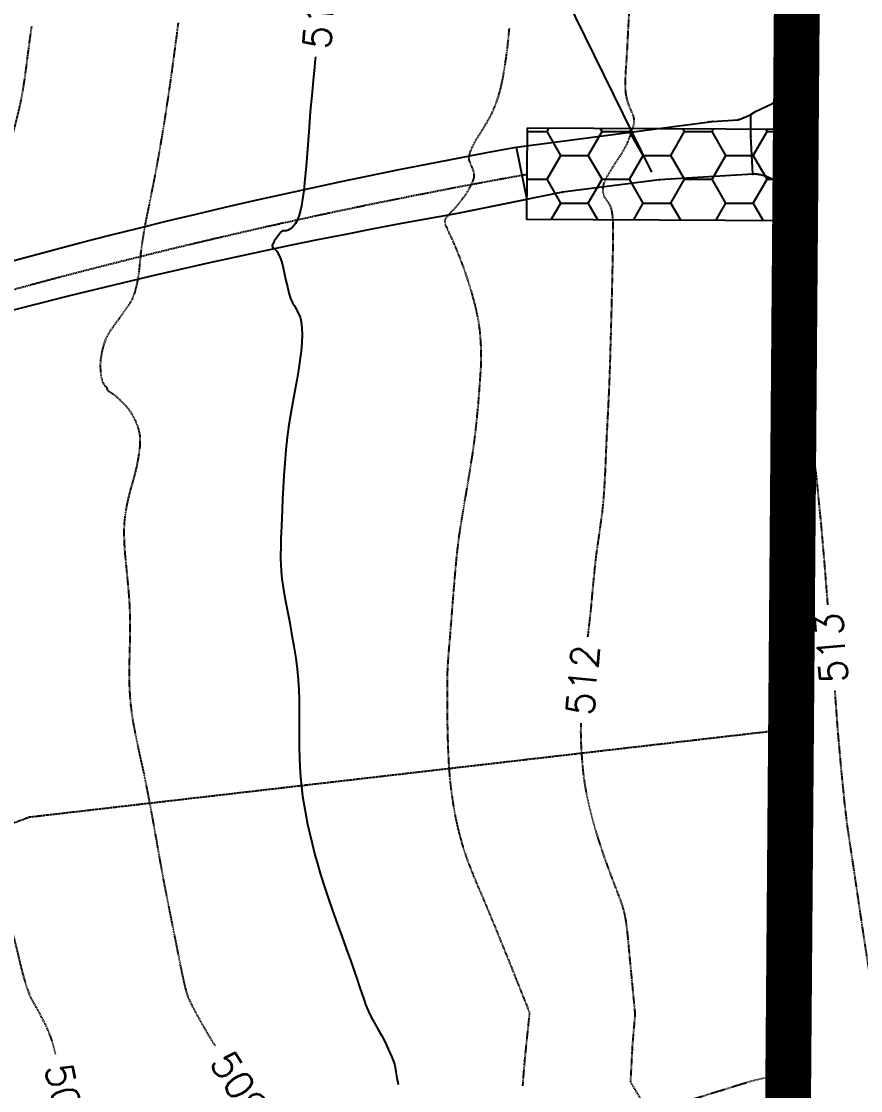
# Model space of a CAD drawing. Header units: inches. Extents: x 0 to 5400, y 0 to 3454.
# Drawn here: x 2309.2 to 2492.4, y 2081 to 2314.3 of the extents above; entities that cross this region are included whole.
import ezdxf
from ezdxf.enums import TextEntityAlignment as Align

# ---------------------------------------------------------------- set-up
doc = ezdxf.new("R2010")
doc.units = ezdxf.units.IN
doc.header["$MEASUREMENT"] = 0
for name, pattern in [('CANOPYL', [0.377953, -0.070866, 0.23622, -0.070866]), ('DASHED2', [0.375, 0.25, -0.125]), ('HIDDEN2', [0.1875, 0.125, -0.0625]), ('LEADER_LINE', [2, 1, 1])]:
    doc.linetypes.add(name, pattern=pattern)
for name, color, linetype in [('BOUNDARY_SP', 10, 'Continuous'), ('CX_CONC', 8, 'Continuous'), ('FINAL_DTM', 15, 'Continuous'), ('ISOPACH', 6, 'Continuous'), ('TOPO_CON', 9, 'HIDDEN2'), ('TOPO_ICON', 10, 'Continuous'), ('TREES', 3, 'Continuous')]:
    doc.layers.add(name, color=color, linetype=linetype)
doc.styles.add('SIMPLEX', font='simplex')

msp = doc.modelspace()

# ---------------------------------------------------------------- linework, layer by layer
at = {"layer": 'BOUNDARY_SP', "color": 6, "linetype": 'Continuous', "flags": 128}
msp.add_lwpolyline([(372.3, 3094.53), (2478.97, 3076.47), (2473.91, 1973.58), (1811.7, 1970.74), (1795.04, 1109.13), (1256.59, 1118.91), (1241.22, 1151.57), (1203.68, 1211.36), (966.23, 1655.61), (910.68, 1716.78), (776.19, 1854.87), (722.38, 2030), (656.7, 2225.36), (629.13, 2304.87), (564.9, 2320.64), (479.92, 2342.6), (415.59, 2354.38), (343.83, 2373.18), (372.3, 3094.53)], close=True, dxfattribs=at)
at = {"layer": 'CX_CONC', "color": 8, "linetype": 'Continuous'}
for p, q in [((2478.15, 2306.74), (2478.11, 2366.45)), ((2477.64, 2301.47), (2478.15, 2306.74)), ((2476.93, 2299.31), (2477.33, 2300.34)), ((2477.33, 2300.34), (2477.64, 2301.47)), ((2474.66, 2297.14), (2476.12, 2298.24)), ((2476.12, 2298.24), (2476.93, 2299.31)), ((2469.42, 2294.68), (2473.12, 2296.38)), ((2473.12, 2296.38), (2474.66, 2297.14)), ((2465.67, 2292.85), (2466.82, 2293.3)), ((2466.82, 2293.3), (2468.4, 2293.99)), ((2468.4, 2294), (2469.42, 2294.68)), ((2468.4, 2289.23), (2468.4, 2294)), ((2417.23, 2286.84), (2460, 2292.47)), ((2459.32, 2292.42), (2460, 2292.47)), ((2460, 2292.47), (2465.67, 2292.85)), ((2468.82, 2281.01), (2468.4, 2289.23)), ((2448.48, 2279.76), (2427.35, 2277.05)), ((2468.82, 2281.01), (2448.48, 2279.76)), ((2469.82, 2281), (2468.82, 2281.01)), ((2470.19, 2280.91), (2469.82, 2281)), ((2471.82, 2280.44), (2470.19, 2280.91)), ((2473.25, 2279.84), (2471.82, 2280.44)), ((2474.08, 2279.35), (2473.25, 2279.84)), ((2474.96, 2278.43), (2474.08, 2279.35)), ((2427.35, 2277.05), (2404.43, 2272.39)), ((2476.14, 2276.92), (2474.96, 2278.43)), ((2476.36, 2276.55), (2476.14, 2276.92)), ((2477.04, 2275.1), (2476.36, 2276.55)), ((2477.49, 2273.78), (2477.04, 2275.1)), ((2477.52, 2273.62), (2477.49, 2273.78)), ((2477.68, 2271.98), (2477.52, 2273.62)), ((2477.38, 2209.68), (2477.68, 2271.98)), ((2476.84, 2133.44), (2477.38, 2209.68)), ((2476.85, 2056.42), (2476.84, 2133.44))]:
    msp.add_line(p, q, dxfattribs=at)
at = {"layer": 'CX_CONC', "linetype": 'Continuous'}
for p in [(2478.15, 2306.74), (2477.33, 2300.34), (2477.64, 2301.47), (2476.12, 2298.24), (2476.93, 2299.31), (2473.12, 2296.38), (2474.66, 2297.14), (2466.82, 2293.3), (2468.4, 2294), (2468.4, 2293.99), (2469.42, 2294.68), (2459.32, 2292.42), (2460, 2292.47), (2465.67, 2292.85), (2468.4, 2289.23), (2448.48, 2279.76), (2468.82, 2281.01), (2468.82, 2281.01), (2468.82, 2281.01), (2469.82, 2281), (2470.19, 2280.91), (2471.82, 2280.44), (2473.25, 2279.84), (2474.08, 2279.35), (2427.35, 2277.05), (2474.96, 2278.43), (2476.14, 2276.92), (2476.36, 2276.55), (2477.04, 2275.1), (2477.49, 2273.78), (2477.52, 2273.62), (2477.68, 2271.98), (2477.38, 2209.68), (2476.84, 2133.44)]:
    msp.add_point(p, dxfattribs=at)
at = {"layer": 'FINAL_DTM', "color": 3, "linetype": 'LEADER_LINE', "flags": 128}
msp.add_lwpolyline([(2446.79, 2281.39), (2394.81, 2387.33), (2367.81, 2387.33)], dxfattribs=at)
at = {"layer": 'FINAL_DTM', "color": 4, "linetype": 'Continuous', "flags": 128}
msp.add_lwpolyline([(2419.65, 2291.11), (2477.49, 2290.76), (2477.37, 2270.76), (2419.53, 2271.11), (2419.65, 2291.11)], close=True, dxfattribs=at)
for points in [[(2423.95, 2290.25), (2424.42, 2291.08)], [(2441.95, 2290.25), (2442.36, 2290.97)], [(2419.65, 2290.25), (2423.95, 2290.25)], [(2426.95, 2285.06), (2423.95, 2290.25)], [(2432.95, 2285.06), (2435.95, 2290.25)], [(2435.95, 2290.25), (2441.95, 2290.25)], [(2444.95, 2285.06), (2441.95, 2290.25)], [(2450.95, 2285.06), (2453.95, 2290.25)], [(2453.95, 2290.25), (2459.95, 2290.25)], [(2459.95, 2290.25), (2460.3, 2290.87)], [(2462.95, 2285.06), (2459.95, 2290.25)], [(2468.95, 2285.06), (2471.95, 2290.25)], [(2471.95, 2290.25), (2471.63, 2290.8)], [(2471.95, 2290.25), (2477.48, 2290.25)], [(2423.95, 2279.86), (2426.95, 2285.06)], [(2426.95, 2285.06), (2432.95, 2285.06)], [(2435.95, 2279.86), (2432.95, 2285.06)], [(2441.95, 2279.86), (2444.95, 2285.06)], [(2444.95, 2285.06), (2450.95, 2285.06)], [(2453.95, 2279.86), (2450.95, 2285.06)], [(2459.95, 2279.86), (2462.95, 2285.06)], [(2462.95, 2285.06), (2468.95, 2285.06)], [(2471.95, 2279.86), (2468.95, 2285.06)], [(2419.58, 2279.86), (2423.95, 2279.86)], [(2426.95, 2274.66), (2423.95, 2279.86)], [(2432.95, 2274.66), (2435.95, 2279.86)], [(2435.95, 2279.86), (2441.95, 2279.86)], [(2444.95, 2274.66), (2441.95, 2279.86)], [(2450.95, 2274.66), (2453.95, 2279.86)], [(2453.95, 2279.86), (2459.95, 2279.86)], [(2462.95, 2274.66), (2459.95, 2279.86)], [(2468.95, 2274.66), (2471.95, 2279.86)], [(2471.95, 2279.86), (2477.42, 2279.86)], [(2424.87, 2271.08), (2426.95, 2274.66)], [(2426.95, 2274.66), (2432.95, 2274.66)], [(2435.05, 2271.02), (2432.95, 2274.66)], [(2442.81, 2270.97), (2444.95, 2274.66)], [(2444.95, 2274.66), (2450.95, 2274.66)], [(2453.11, 2270.91), (2450.95, 2274.66)], [(2460.75, 2270.86), (2462.95, 2274.66)], [(2462.95, 2274.66), (2468.95, 2274.66)], [(2471.18, 2270.8), (2468.95, 2274.66)]]:
    msp.add_lwpolyline(points, dxfattribs=at)
at = {"layer": 'FINAL_DTM', "color": 2, "linetype": 'Continuous', "flags": 128}
for points in [[(2435.95, 2290.25), (2435.51, 2291.01)], [(2453.95, 2290.25), (2453.57, 2290.91)]]:
    msp.add_lwpolyline(points, dxfattribs=at)
at = {"layer": 'FINAL_DTM', "color": 1, "linetype": 'Continuous', "flags": 128}
msp.add_lwpolyline([(1694.35, 1886.79), (1705.4, 1898.66, -0.162161), (2417.23, 2286.84), (2417.23, 2286.84), (2419.54, 2275.46), (2404.43, 2272.39), (2404.43, 2272.39, 0.163208), (1722.44, 1902.28), (1722.44, 1902.28), (1708.86, 1887.7), (1694.35, 1886.79)], format="xyb", close=True, dxfattribs=at)
at = {"layer": 'FINAL_DTM', "color": 6, "linetype": 'DASHED2', "flags": 128}
msp.add_lwpolyline([(1701.64, 1887.25), (1701.64, 1887.25, -0.164455), (2419.65, 2280.98), (2419.65, 2280.98)], format="xyb", dxfattribs=at)
at = {"layer": 'ISOPACH', "color": 1, "const_width": 10, "flags": 128}
msp.add_lwpolyline([(610.19, 3090.66), (473.56, 3092.98), (474, 2965.15), (522.75, 2685.12), (706.26, 2467.92), (880.62, 2042.87), (1177.18, 1595.55), (1307.62, 1358.44), (1473.39, 1200.33), (1510.29, 1116.87), (1795.04, 1109.13), (1811.7, 1970.74), (2475.69, 1971.46), (2484.55, 3080.63), (1976.43, 3081.42), (1481.07, 3086.01), (1381.17, 3085.88)], close=True, dxfattribs=at)
at = {"layer": 'TOPO_CON', "color": 11, "linetype": 'HIDDEN2', "flags": 128}
for points in [[(2489.47, 2442.34), (2489.41, 2441.83), (2489.35, 2441.32), (2489.23, 2440.03), (2489.23, 2440.03), (2488.62, 2433.37), (2487.79, 2424.2), (2487.02, 2415.16), (2487.02, 2415.16), (2486.41, 2407.04), (2485.85, 2399.06), (2485.34, 2391.5), (2485.34, 2391.5), (2484.89, 2384.56), (2484.5, 2378.04), (2484.15, 2371.67), (2484.15, 2371.67), (2483.84, 2365.43), (2483.59, 2359.33), (2483.37, 2353.12), (2483.37, 2353.12), (2483.18, 2346.57), (2483.03, 2339.91), (2482.9, 2333.54), (2482.9, 2333.54), (2482.81, 2327.45), (2482.73, 2321.64), (2482.68, 2316.56), (2482.68, 2316.56), (2482.64, 2312.38), (2482.62, 2308.92), (2482.58, 2306.02), (2482.58, 2306.02), (2482.54, 2303.74), (2482.48, 2302.02), (2482.39, 2300.62), (2482.39, 2300.62), (2482.26, 2299.48), (2482.09, 2298.66), (2481.88, 2298.04), (2481.88, 2298.04), (2481.6, 2297.78), (2481.27, 2297.71), (2480.99, 2297.2), (2480.99, 2297.2), (2479.61, 2288.92), (2477.92, 2276.98), (2477.25, 2263.46), (2477.25, 2263.46), (2478.47, 2247.81), (2480.71, 2230.59), (2482.64, 2215.52), (2482.64, 2215.52), (2483.72, 2204.58), (2484.48, 2195.79), (2485.16, 2187), (2485.16, 2187)], [(2448.95, 2412.6), (2448.95, 2412.43), (2448.94, 2412.26), (2448.92, 2411.84), (2448.92, 2411.84), (2448.8, 2409.67), (2448.66, 2406.73), (2448.54, 2404.16), (2448.54, 2404.16), (2448.5, 2402.36), (2448.49, 2400.92), (2448.51, 2399.74), (2448.51, 2399.74), (2448.56, 2398.85), (2448.64, 2398.22), (2448.73, 2397.63), (2448.73, 2397.63), (2448.81, 2397.08), (2448.92, 2396.56), (2449.04, 2395.93), (2449.04, 2395.93), (2449.19, 2395.16), (2449.37, 2394.27), (2449.59, 2393.17), (2449.59, 2393.17), (2449.86, 2391.77), (2450.16, 2390.16), (2450.48, 2388.47), (2450.48, 2388.47), (2450.81, 2386.69), (2451.14, 2384.82), (2451.45, 2383), (2451.45, 2383), (2451.73, 2381.3), (2451.97, 2379.64), (2452.17, 2377.95), (2452.17, 2377.95), (2452.3, 2376.24), (2452.37, 2374.49), (2452.37, 2372.63), (2452.37, 2372.63), (2452.28, 2370.6), (2452.12, 2368.44), (2451.91, 2366.28), (2451.91, 2366.28), (2451.66, 2364.08), (2451.37, 2361.87), (2451.07, 2359.77), (2451.07, 2359.77), (2450.77, 2357.81), (2450.47, 2355.95), (2450.18, 2354.28), (2450.18, 2354.28), (2449.93, 2352.81), (2449.69, 2351.53), (2449.48, 2350.41), (2449.48, 2350.41), (2449.31, 2349.55), (2449.16, 2348.85), (2448.97, 2348.05), (2448.97, 2348.05), (2448.72, 2347.11), (2448.42, 2346.07), (2448.01, 2344.69), (2448.01, 2344.69), (2447.46, 2342.82), (2446.79, 2340.62), (2446.12, 2338.34), (2446.12, 2338.34), (2445.42, 2335.98), (2444.71, 2333.55), (2444.09, 2331.32), (2444.09, 2331.32), (2443.58, 2329.43), (2443.16, 2327.73), (2442.8, 2326.05), (2442.8, 2326.05), (2442.52, 2324.4), (2442.3, 2322.77), (2442.12, 2320.95), (2442.12, 2320.95), (2441.96, 2318.84), (2441.83, 2316.55), (2441.7, 2314.24), (2441.7, 2314.24), (2441.58, 2311.9), (2441.46, 2309.54), (2441.35, 2307.35), (2441.35, 2307.35), (2441.22, 2305.41), (2441.09, 2303.64), (2441.02, 2302.04), (2441.02, 2302.04), (2440.99, 2300.62), (2441.02, 2299.37), (2441.13, 2298.24), (2441.13, 2298.24), (2441.37, 2297.21), (2441.68, 2296.29), (2441.99, 2295.45), (2441.99, 2295.45), (2442.3, 2294.7), (2442.6, 2294.04), (2442.82, 2293.43), (2442.82, 2293.43), (2442.91, 2292.88), (2442.91, 2292.38), (2442.86, 2291.89), (2442.86, 2291.89), (2442.74, 2291.41), (2442.57, 2290.93), (2442.39, 2290.41), (2442.39, 2290.41), (2442.21, 2289.84), (2442.02, 2289.23), (2441.75, 2288.53), (2441.75, 2288.53), (2441.4, 2287.73), (2440.97, 2286.84), (2440.43, 2285.86), (2440.43, 2285.86), (2439.72, 2284.74), (2438.9, 2283.52), (2438.13, 2282.32), (2438.13, 2282.32), (2437.41, 2281.14), (2436.74, 2279.97), (2436.28, 2278.91), (2436.28, 2278.91), (2436.09, 2278.03), (2436.09, 2277.26), (2436.21, 2276.58), (2436.21, 2276.58), (2436.44, 2276), (2436.79, 2275.51), (2437.11, 2275.03), (2437.11, 2275.03), (2437.39, 2274.58), (2437.65, 2274.15), (2437.86, 2273.61), (2437.86, 2273.61), (2438.03, 2272.97), (2438.16, 2272.23), (2438.26, 2271.25), (2438.26, 2271.25), (2438.31, 2270.05), (2438.33, 2268.61), (2438.32, 2266.81), (2438.32, 2266.81), (2438.29, 2264.59), (2438.23, 2262.01), (2438.16, 2259.03), (2438.16, 2259.03), (2438.08, 2255.5), (2437.99, 2251.57), (2437.88, 2247.64), (2437.88, 2247.64), (2437.77, 2243.72), (2437.66, 2239.8), (2437.54, 2236.25), (2437.54, 2236.25), (2437.41, 2233.26), (2437.29, 2230.64), (2437.17, 2228.24), (2437.17, 2228.24), (2437.06, 2226.06), (2436.95, 2224.09), (2436.85, 2222.09), (2436.85, 2222.09), (2436.77, 2219.98), (2436.69, 2217.84), (2436.59, 2215.69), (2436.59, 2215.69), (2436.47, 2213.52), (2436.34, 2211.34), (2436.16, 2209.22), (2436.16, 2209.22), (2435.94, 2207.19), (2435.68, 2205.21), (2435.42, 2203.27), (2435.42, 2203.27), (2435.14, 2201.37), (2434.86, 2199.49), (2434.61, 2197.61), (2434.61, 2197.61), (2434.39, 2195.71), (2434.2, 2193.8), (2434.01, 2191.85), (2434.01, 2191.85), (2433.82, 2189.85), (2433.64, 2187.82), (2433.45, 2185.81), (2433.45, 2185.81), (2433.24, 2183.84), (2433.02, 2181.9), (2432.78, 2179.96), (2432.78, 2179.96)], [(2311.42, 2313.16), (2311.38, 2312.96), (2311.35, 2312.76), (2311.28, 2312.25), (2311.28, 2312.25), (2311.06, 2310.63), (2310.77, 2308.45), (2310.49, 2306.35), (2310.49, 2306.35), (2310.26, 2304.53), (2310.04, 2302.79), (2309.79, 2301.1), (2309.79, 2301.1), (2309.53, 2299.48), (2309.26, 2297.9), (2308.93, 2296.26), (2308.93, 2296.26), (2308.53, 2294.53), (2308.09, 2292.73), (2307.58, 2290.79), (2307.58, 2290.79), (2306.96, 2288.61), (2306.29, 2286.29), (2305.63, 2284.04), (2305.63, 2284.04), (2305.01, 2281.86), (2304.41, 2279.75), (2303.91, 2277.86), (2303.91, 2277.86), (2303.57, 2276.35), (2303.33, 2275.06), (2303.15, 2273.7), (2303.15, 2273.7), (2303.04, 2272.27), (2302.98, 2270.77), (2302.91, 2268.95), (2302.91, 2268.95), (2302.82, 2266.62), (2302.71, 2263.97), (2302.57, 2261.35), (2302.57, 2261.35), (2302.4, 2258.77), (2302.19, 2256.23), (2301.94, 2254.05), (2301.94, 2254.05), (2301.65, 2252.46), (2301.32, 2251.23), (2300.92, 2250.07), (2300.92, 2250.07), (2300.45, 2248.97), (2299.9, 2247.92), (2299.27, 2246.59), (2299.27, 2246.59), (2298.54, 2244.8), (2297.72, 2242.71), (2296.86, 2240.52), (2296.86, 2240.52), (2295.95, 2238.27), (2294.99, 2235.92), (2294.04, 2233.44), (2294.04, 2233.44), (2292.92, 2230.61), (2291.82, 2227.66), (2291.25, 2225.2), (2291.25, 2225.2), (2291.64, 2223.63), (2292.58, 2222.54), (2293.37, 2221.36), (2293.37, 2221.36), (2293.75, 2219.71), (2293.99, 2217.96), (2294.21, 2216.6), (2294.21, 2216.6), (2294.35, 2216.01), (2294.46, 2215.81), (2294.81, 2215.32), (2294.81, 2215.32), (2295.62, 2214.21), (2296.67, 2212.82), (2297.47, 2211.51), (2297.47, 2211.51), (2297.79, 2210.49), (2297.86, 2209.56), (2297.92, 2208.47), (2297.92, 2208.47), (2298.03, 2206.99), (2298.11, 2205.36), (2298.17, 2203.96), (2298.17, 2203.96), (2298.19, 2202.98), (2298.18, 2202.24), (2298.15, 2201.59), (2298.15, 2201.59), (2298.1, 2201.06), (2298.02, 2200.62), (2297.93, 2200.06), (2297.93, 2200.06), (2297.82, 2199.35), (2297.69, 2198.51), (2297.53, 2197.42), (2297.53, 2197.42), (2297.33, 2196.07), (2297.1, 2194.48), (2296.84, 2192.59), (2296.84, 2192.59), (2296.52, 2190.34), (2296.16, 2187.8), (2295.85, 2185.11), (2295.85, 2185.11), (2295.57, 2182.27), (2295.34, 2179.28), (2295.2, 2176.33), (2295.2, 2176.33), (2295.2, 2173.44), (2295.3, 2170.58), (2295.46, 2167.87), (2295.46, 2167.87), (2295.67, 2165.32), (2295.95, 2162.92), (2296.23, 2160.69), (2296.23, 2160.69), (2296.49, 2158.71), (2296.75, 2156.91), (2297.06, 2155.08), (2297.06, 2155.08), (2297.4, 2153.21), (2297.79, 2151.33), (2298.24, 2149.25), (2298.24, 2149.25), (2298.79, 2146.86), (2299.4, 2144.29), (2300.02, 2141.74), (2300.02, 2141.74), (2300.65, 2139.21), (2301.27, 2136.71), (2301.84, 2134.44), (2301.84, 2134.44), (2302.33, 2132.53), (2302.75, 2130.85), (2303.17, 2129.26), (2303.17, 2129.26), (2303.58, 2127.77), (2303.98, 2126.36), (2304.42, 2124.86), (2304.42, 2124.86), (2304.94, 2123.18), (2305.51, 2121.4), (2306.08, 2119.53), (2306.08, 2119.53), (2306.66, 2117.56), (2307.26, 2115.5), (2307.83, 2113.43), (2307.83, 2113.43), (2308.34, 2111.34), (2308.82, 2109.24), (2309.32, 2107.24), (2309.32, 2107.24), (2309.83, 2105.38), (2310.35, 2103.62), (2310.92, 2102.02), (2310.92, 2102.02), (2311.56, 2100.67), (2312.26, 2099.49), (2312.98, 2098.21), (2312.98, 2098.21), (2313.75, 2096.73), (2314.55, 2095.15), (2315.24, 2093.58), (2315.24, 2093.58), (2315.8, 2092.06), (2316.25, 2090.53), (2316.62, 2088.99), (2316.62, 2088.99)], [(2343.42, 2313.98), (2343.24, 2312.53), (2343.06, 2311.08), (2342.81, 2309.21), (2342.81, 2309.21), (2342.46, 2306.6), (2342.05, 2303.57), (2341.63, 2300.61), (2341.63, 2300.61), (2341.23, 2297.88), (2340.83, 2295.22), (2340.44, 2292.68), (2340.44, 2292.68), (2340.05, 2290.29), (2339.67, 2288.02), (2339.3, 2285.87), (2339.3, 2285.87), (2338.94, 2283.86), (2338.59, 2281.96), (2338.24, 2280.12), (2338.24, 2280.12), (2337.89, 2278.33), (2337.54, 2276.59), (2337.19, 2274.83), (2337.19, 2274.83), (2336.82, 2273.04), (2336.45, 2271.23), (2336.11, 2269.41), (2336.11, 2269.41), (2335.8, 2267.58), (2335.52, 2265.74), (2335.26, 2263.92), (2335.26, 2263.92), (2335.09, 2262.11), (2334.94, 2260.32), (2334.71, 2258.58), (2334.71, 2258.58), (2334.39, 2256.91), (2333.98, 2255.29), (2333.4, 2253.74), (2333.4, 2253.74), (2332.58, 2252.3), (2331.58, 2250.93), (2330.59, 2249.56), (2330.59, 2249.56), (2329.59, 2248.18), (2328.59, 2246.81), (2327.77, 2245.38), (2327.77, 2245.38), (2327.19, 2243.85), (2326.79, 2242.27), (2326.53, 2240.77), (2326.53, 2240.77), (2326.43, 2239.37), (2326.47, 2238.06), (2326.58, 2236.96), (2326.58, 2236.96), (2326.75, 2236.15), (2326.98, 2235.56), (2327.2, 2235.11), (2327.2, 2235.11), (2327.41, 2234.8), (2327.62, 2234.63), (2327.79, 2234.48), (2327.79, 2234.48), (2327.87, 2234.32), (2327.91, 2234.19), (2327.95, 2234.07), (2327.95, 2234.07), (2327.97, 2233.96), (2327.97, 2233.87), (2328.04, 2233.76), (2328.04, 2233.76), (2328.15, 2233.69), (2328.32, 2233.62), (2328.61, 2233.44), (2328.61, 2233.44), (2329.04, 2233.15), (2329.59, 2232.75), (2330.27, 2232.14), (2330.27, 2232.14), (2331.17, 2231.29), (2332.2, 2230.23), (2333.13, 2228.95), (2333.13, 2228.95), (2333.95, 2227.44), (2334.67, 2225.71), (2335.09, 2223.8), (2335.09, 2223.8), (2335.08, 2221.69), (2334.77, 2219.4), (2334.35, 2217.11), (2334.35, 2217.11), (2333.79, 2214.82), (2333.11, 2212.52), (2332.54, 2210.35), (2332.54, 2210.35), (2332.14, 2208.38), (2331.84, 2206.54), (2331.65, 2204.73), (2331.65, 2204.73), (2331.59, 2202.95), (2331.63, 2201.2), (2331.72, 2199.36), (2331.72, 2199.36), (2331.88, 2197.38), (2332.09, 2195.31), (2332.29, 2193.21), (2332.29, 2193.21), (2332.49, 2191.07), (2332.68, 2188.9), (2332.82, 2186.78), (2332.82, 2186.78), (2332.89, 2184.74), (2332.92, 2182.75), (2332.91, 2180.79), (2332.91, 2180.79), (2332.88, 2178.87), (2332.82, 2176.99), (2332.78, 2175.11), (2332.78, 2175.11), (2332.75, 2173.22), (2332.73, 2171.34), (2332.77, 2169.42), (2332.77, 2169.42), (2332.87, 2167.47), (2333.03, 2165.48), (2333.27, 2163.42), (2333.27, 2163.42), (2333.61, 2161.29), (2334.03, 2159.08), (2334.5, 2156.77), (2334.5, 2156.77), (2335.02, 2154.34), (2335.58, 2151.81), (2336.14, 2149.18), (2336.14, 2149.18), (2336.69, 2146.4), (2337.24, 2143.52), (2337.76, 2140.75), (2337.76, 2140.75), (2338.23, 2138.11), (2338.68, 2135.56), (2339.08, 2133.27), (2339.08, 2133.27), (2339.42, 2131.36), (2339.72, 2129.69), (2340.03, 2127.98), (2340.03, 2127.98), (2340.36, 2126.21), (2340.71, 2124.4), (2341.13, 2122.3), (2341.13, 2122.3), (2341.64, 2119.71), (2342.21, 2116.84), (2342.78, 2114.01), (2342.78, 2114.01), (2343.33, 2111.23), (2343.87, 2108.5), (2344.38, 2106.1), (2344.38, 2106.1), (2344.77, 2104.28), (2345.12, 2102.8), (2345.69, 2101.18), (2345.69, 2101.18), (2346.65, 2099.16), (2347.82, 2097.01), (2348.92, 2095.06), (2348.92, 2095.06), (2349.83, 2093.47), (2350.67, 2092.08), (2351.54, 2090.71), (2351.54, 2090.71)], [(2415.66, 2312.76), (2415.46, 2310.57), (2415.22, 2308.38), (2414.93, 2306.21), (2414.93, 2306.21), (2414.59, 2303.98), (2414.21, 2301.75), (2413.77, 2299.72), (2413.77, 2299.72), (2413.29, 2297.97), (2412.76, 2296.41), (2412.18, 2294.97), (2412.18, 2294.97), (2411.54, 2293.64), (2410.86, 2292.44), (2410.16, 2291.25), (2410.16, 2291.25), (2409.41, 2290.02), (2408.63, 2288.82), (2407.98, 2287.67), (2407.98, 2287.67), (2407.45, 2286.59), (2407.04, 2285.58), (2406.83, 2284.66), (2406.83, 2284.66), (2406.92, 2283.91), (2407.21, 2283.26), (2407.48, 2282.59), (2407.48, 2282.59), (2407.74, 2281.9), (2407.98, 2281.2), (2408, 2280.37), (2408, 2280.37), (2407.68, 2279.34), (2407.13, 2278.19), (2406.49, 2277.05), (2406.49, 2277.05), (2405.72, 2275.91), (2404.85, 2274.79), (2404.06, 2273.82), (2404.06, 2273.82), (2403.37, 2273.07), (2402.76, 2272.46), (2402.27, 2271.93), (2402.27, 2271.93), (2401.92, 2271.5), (2401.69, 2271.14), (2401.6, 2270.72), (2401.6, 2270.72), (2401.65, 2270.25), (2401.85, 2269.72), (2402.18, 2268.94), (2402.18, 2268.94), (2402.66, 2267.9), (2403.27, 2266.6), (2403.98, 2264.95), (2403.98, 2264.95), (2404.83, 2262.83), (2405.78, 2260.35), (2406.67, 2257.72), (2406.67, 2257.72), (2407.51, 2254.94), (2408.29, 2252.01), (2408.9, 2249.18), (2408.9, 2249.18), (2409.27, 2246.51), (2409.45, 2243.94), (2409.53, 2241.48), (2409.53, 2241.48), (2409.49, 2239.16), (2409.34, 2236.96), (2409.18, 2234.82), (2409.18, 2234.82), (2409.04, 2232.77), (2408.88, 2230.79), (2408.69, 2228.76), (2408.69, 2228.76), (2408.49, 2226.68), (2408.25, 2224.56), (2407.97, 2222.32), (2407.97, 2222.32), (2407.63, 2219.9), (2407.23, 2217.36), (2406.83, 2214.87), (2406.83, 2214.87), (2406.42, 2212.43), (2406.01, 2210.04), (2405.63, 2207.81), (2405.63, 2207.81), (2405.31, 2205.87), (2405.02, 2204.1), (2404.75, 2202.31), (2404.75, 2202.31), (2404.51, 2200.48), (2404.29, 2198.62), (2404.08, 2196.56), (2404.08, 2196.56), (2403.86, 2194.15), (2403.64, 2191.53), (2403.43, 2188.94), (2403.43, 2188.94), (2403.22, 2186.37), (2403.03, 2183.82), (2402.85, 2181.56), (2402.85, 2181.56), (2402.7, 2179.69), (2402.56, 2178.1), (2402.44, 2176.7), (2402.44, 2176.7), (2402.35, 2175.51), (2402.28, 2174.51), (2402.22, 2173.52), (2402.22, 2173.52), (2402.18, 2172.53), (2402.16, 2171.55), (2402.15, 2170.37), (2402.15, 2170.37), (2402.14, 2168.99), (2402.15, 2167.43), (2402.16, 2165.55), (2402.16, 2165.55), (2402.16, 2163.26), (2402.18, 2160.67), (2402.24, 2157.95), (2402.24, 2157.95), (2402.34, 2155.07), (2402.49, 2152.06), (2402.71, 2149.12), (2402.71, 2149.12), (2403.03, 2146.31), (2403.43, 2143.57), (2403.89, 2140.96), (2403.89, 2140.96), (2404.41, 2138.52), (2405, 2136.21), (2405.64, 2134), (2405.64, 2134), (2406.31, 2131.96), (2407.03, 2130.03), (2407.85, 2127.97), (2407.85, 2127.97), (2408.77, 2125.76), (2409.79, 2123.41), (2410.9, 2120.78), (2410.9, 2120.78), (2412.18, 2117.7), (2413.56, 2114.34), (2414.87, 2111.11), (2414.87, 2111.11), (2416.12, 2108.02), (2417.31, 2105.05), (2418.28, 2102.62), (2418.28, 2102.62), (2418.97, 2100.9), (2419.44, 2099.72), (2419.77, 2098.88), (2419.77, 2098.88), (2419.92, 2098.49), (2419.99, 2098.32), (2420.02, 2098.21), (2420.02, 2098.21), (2420.04, 2098.16), (2420.04, 2098.14), (2420.05, 2098.11), (2420.05, 2098.11), (2420.05, 2098.08), (2420.05, 2098.05), (2420.06, 2098.02), (2420.06, 2098.02), (2420.06, 2097.98), (2420.07, 2097.93), (2420.07, 2097.88), (2420.07, 2097.88), (2420.07, 2097.84), (2420.08, 2097.79), (2420.08, 2097.75), (2420.08, 2097.75), (2420.08, 2097.73), (2420.07, 2097.72), (2420.07, 2097.68), (2420.07, 2097.68), (2420.05, 2097.5), (2420.02, 2097.18), (2419.94, 2096.46), (2419.94, 2096.46), (2419.69, 2094.03), (2419.35, 2090.77), (2419.06, 2087.83), (2419.06, 2087.83), (2418.87, 2085.7), (2418.73, 2083.89), (2418.6, 2082.08), (2418.6, 2082.08)], [(2486.73, 2168.22), (2487.34, 2159.75), (2488.09, 2151.29), (2488.81, 2144.01), (2488.81, 2144.01), (2489.39, 2139.06), (2489.95, 2135.3), (2490.68, 2130.47), (2490.68, 2130.47), (2491.75, 2123.2), (2492.99, 2114.85), (2494.15, 2107.34), (2494.15, 2107.34), (2495.09, 2101.35), (2495.95, 2096.18), (2496.83, 2091.7), (2496.83, 2091.7), (2497.87, 2087.78), (2498.95, 2084.54), (2499.8, 2082.21), (2499.8, 2082.21), (2500.07, 2081.51), (2500.23, 2081.37), (2500.77, 2080.83), (2500.77, 2080.83), (2503.52, 2077.71), (2507.18, 2073.59), (2509.95, 2070.48), (2509.95, 2070.48), (2510.65, 2069.98), (2510.97, 2069.92), (2511.15, 2069.22), (2511.15, 2069.22), (2511.08, 2053.42), (2510.86, 2031.62), (2510.97, 2014.03), (2510.97, 2014.03), (2511.8, 2004.81), (2512.97, 1999.79), (2513.83, 1996.66), (2513.83, 1996.66), (2513.87, 1996.46), (2513.87, 1996.41), (2513.91, 1996.21), (2513.91, 1996.21), (2514.39, 1993.45), (2515.07, 1989.62), (2515.76, 1986.2), (2515.76, 1986.2), (2516.45, 1983.63), (2517.14, 1981.47), (2517.68, 1979.85), (2517.68, 1979.85), (2517.91, 1979.01), (2518, 1978.66), (2518.12, 1978.36), (2518.12, 1978.36), (2518.33, 1977.96), (2518.58, 1977.61), (2518.85, 1977.34), (2518.85, 1977.34), (2519.21, 1977.17), (2519.6, 1977.07), (2519.89, 1977.02), (2519.89, 1977.02), (2519.96, 1977), (2519.97, 1977.01), (2520.04, 1977.01), (2520.04, 1977.01), (2520.2, 1976.95), (2520.41, 1976.89), (2520.71, 1977), (2520.71, 1977), (2521.14, 1977.36), (2521.65, 1977.89), (2522.15, 1978.49), (2522.15, 1978.49), (2522.68, 1978.83), (2523.21, 1979.24), (2523.56, 1980.52), (2523.56, 1980.52), (2524.19, 1987.96), (2524.62, 1998.2), (2523.31, 2007.88), (2523.31, 2007.88)], [(2431.3, 2161.18), (2431.28, 2159.28), (2431.3, 2157.38), (2431.41, 2155.29), (2431.41, 2155.29), (2431.58, 2152.9), (2431.82, 2150.31), (2432.17, 2147.73), (2432.17, 2147.73), (2432.65, 2145.16), (2433.23, 2142.6), (2433.86, 2140.11), (2433.86, 2140.11), (2434.54, 2137.71), (2435.27, 2135.38), (2435.99, 2133.2), (2435.99, 2133.2), (2436.68, 2131.19), (2437.36, 2129.33), (2437.99, 2127.63), (2437.99, 2127.63), (2438.57, 2126.1), (2439.1, 2124.74), (2439.58, 2123.49), (2439.58, 2123.49), (2439.98, 2122.41), (2440.32, 2121.46), (2440.62, 2120.43), (2440.62, 2120.43), (2440.87, 2119.37), (2441.08, 2118.25), (2441.29, 2116.81), (2441.29, 2116.81), (2441.51, 2114.81), (2441.73, 2112.49), (2441.92, 2110.36), (2441.92, 2110.36), (2442.08, 2108.76), (2442.21, 2107.34), (2442.38, 2105.58), (2442.38, 2105.58), (2442.56, 2103.64), (2442.78, 2101.37), (2443.13, 2097.75), (2443.13, 2097.75), (2442.56, 2091), (2442.13, 2082.9), (2445.14, 2077.86), (2445.14, 2077.86), (2455.01, 2078.94), (2468.32, 2083.07), (2478.22, 2085.48), (2478.22, 2085.48), (2481.17, 2084.32), (2480.84, 2081.46), (2480.52, 2077.61), (2480.52, 2077.61), (2481.36, 2072.67), (2482.23, 2066.74), (2483.02, 2060.83), (2483.02, 2060.83), (2483.65, 2055.37), (2484.21, 2049.94), (2484.79, 2044.23), (2484.79, 2044.23), (2485.41, 2038.28), (2486.05, 2032.05), (2486.84, 2025.27), (2486.84, 2025.27), (2487.91, 2017.02), (2489.13, 2008.22), (2490.12, 2001.2), (2490.12, 2001.2), (2490.58, 1997.87), (2490.83, 1996.34), (2491.43, 1993.27), (2491.43, 1993.27), (2492.82, 1986.25), (2494.56, 1977.7), (2495.9, 1971.45), (2495.9, 1971.45), (2496.18, 1970.76), (2496.43, 1970.56), (2496.77, 1970.38), (2496.77, 1970.38), (2497.24, 1970.08), (2497.79, 1969.8), (2498.4, 1969.6), (2498.4, 1969.6), (2499.07, 1969.48), (2499.79, 1969.43), (2500.49, 1969.4), (2500.49, 1969.4), (2501.16, 1969.37), (2501.82, 1969.36), (2502.43, 1969.35), (2502.43, 1969.35), (2502.97, 1969.34), (2503.47, 1969.33), (2503.93, 1969.32), (2503.93, 1969.32), (2504.34, 1969.3), (2504.71, 1969.29), (2505.12, 1969.29), (2505.12, 1969.29), (2505.62, 1969.31), (2506.14, 1969.35), (2506.62, 1969.4), (2506.62, 1969.4), (2507.02, 1969.49), (2507.37, 1969.59), (2507.68, 1969.68), (2507.68, 1969.68), (2507.85, 1969.71), (2507.98, 1969.72), (2508.3, 1969.78), (2508.3, 1969.78), (2508.93, 1970.2), (2509.75, 1970.67), (2510.61, 1970.36), (2510.61, 1970.36), (2511.8, 1968.6), (2513.03, 1966.05), (2513.29, 1963.82), (2513.29, 1963.82)]]:
    msp.add_lwpolyline(points, dxfattribs=at)
at = {"layer": 'TOPO_ICON', "color": 12, "linetype": 'Continuous', "flags": 128}
msp.add_lwpolyline([(2373.41, 2306.6), (2373.3, 2305.42), (2373.19, 2304.25), (2373.07, 2302.95), (2373.07, 2302.95), (2372.92, 2301.43), (2372.75, 2299.77), (2372.59, 2298.15), (2372.59, 2298.15), (2372.46, 2296.73), (2372.34, 2295.35), (2372.2, 2293.58), (2372.2, 2293.58), (2372.01, 2291.18), (2371.8, 2288.4), (2371.58, 2285.59), (2371.58, 2285.59), (2371.34, 2282.75), (2371.08, 2279.89), (2370.83, 2277.42), (2370.83, 2277.42), (2370.58, 2275.54), (2370.33, 2274.05), (2370.08, 2272.86), (2370.08, 2272.86), (2369.85, 2272), (2369.63, 2271.44), (2369.42, 2270.97), (2369.42, 2270.97), (2369.23, 2270.55), (2369.04, 2270.23), (2368.84, 2269.94), (2368.84, 2269.94), (2368.62, 2269.67), (2368.39, 2269.44), (2368.12, 2269.21), (2368.12, 2269.21), (2367.8, 2268.99), (2367.45, 2268.79), (2367.07, 2268.61), (2367.07, 2268.61), (2366.71, 2268.58), (2366.33, 2268.59), (2365.87, 2268.3), (2365.87, 2268.3), (2365.18, 2267.46), (2364.42, 2266.33), (2363.98, 2265.39), (2363.98, 2265.39), (2364.09, 2264.92), (2364.52, 2264.63), (2364.96, 2264.21), (2364.96, 2264.21), (2365.32, 2263.55), (2365.7, 2262.75), (2366.05, 2261.78), (2366.05, 2261.78), (2366.36, 2260.56), (2366.65, 2259.16), (2366.96, 2257.78), (2366.96, 2257.78), (2367.28, 2256.41), (2367.61, 2255.05), (2367.97, 2253.85), (2367.97, 2253.85), (2368.4, 2252.92), (2368.87, 2252.16), (2369.3, 2251.38), (2369.3, 2251.38), (2369.7, 2250.59), (2370.06, 2249.79), (2370.32, 2248.77), (2370.32, 2248.77), (2370.45, 2247.47), (2370.48, 2245.95), (2370.42, 2244.25), (2370.42, 2244.25), (2370.25, 2242.38), (2369.99, 2240.33), (2369.68, 2238.2), (2369.68, 2238.2), (2369.31, 2236), (2368.88, 2233.71), (2368.46, 2231.32), (2368.46, 2231.32), (2368.04, 2228.84), (2367.62, 2226.26), (2367.26, 2223.6), (2367.26, 2223.6), (2366.96, 2220.82), (2366.71, 2217.95), (2366.5, 2215.2), (2366.5, 2215.2), (2366.33, 2212.57), (2366.21, 2210.04), (2366.11, 2207.78), (2366.11, 2207.78), (2366.04, 2205.89), (2365.98, 2204.26), (2365.93, 2202.8), (2365.93, 2202.8), (2365.88, 2201.53), (2365.85, 2200.42), (2365.82, 2199.32), (2365.82, 2199.32), (2365.79, 2198.21), (2365.77, 2197.1), (2365.81, 2195.82), (2365.81, 2195.82), (2365.91, 2194.35), (2366.08, 2192.7), (2366.34, 2190.8), (2366.34, 2190.8), (2366.73, 2188.54), (2367.22, 2186.01), (2367.71, 2183.41), (2367.71, 2183.41), (2368.2, 2180.74), (2368.7, 2177.99), (2369.11, 2175.37), (2369.11, 2175.37), (2369.4, 2172.96), (2369.61, 2170.68), (2369.75, 2168.47), (2369.75, 2168.47), (2369.82, 2166.35), (2369.84, 2164.3), (2369.85, 2162.23), (2369.85, 2162.23), (2369.85, 2160.12), (2369.85, 2157.99), (2369.87, 2155.85), (2369.87, 2155.85), (2369.93, 2153.71), (2370.01, 2151.56), (2370.15, 2149.43), (2370.15, 2149.43), (2370.36, 2147.35), (2370.61, 2145.28), (2370.92, 2143.22), (2370.92, 2143.22), (2371.28, 2141.17), (2371.69, 2139.12), (2372.15, 2137.03), (2372.15, 2137.03), (2372.66, 2134.91), (2373.21, 2132.76), (2373.83, 2130.5), (2373.83, 2130.5), (2374.53, 2128.14), (2375.3, 2125.67), (2376.15, 2123.1), (2376.15, 2123.1), (2377.1, 2120.34), (2378.13, 2117.47), (2379.13, 2114.7), (2379.13, 2114.7), (2380.1, 2112.03), (2381.03, 2109.46), (2381.85, 2107.17), (2381.85, 2107.17), (2382.49, 2105.27), (2383.01, 2103.65), (2383.49, 2102.2), (2383.49, 2102.2), (2383.93, 2100.94), (2384.32, 2099.84), (2384.76, 2098.76), (2384.76, 2098.76), (2385.29, 2097.65), (2385.87, 2096.55), (2386.49, 2095.4), (2386.49, 2095.4), (2387.17, 2094.21), (2387.89, 2092.98), (2388.61, 2091.62), (2388.61, 2091.62), (2389.37, 2089.94), (2390.13, 2088.14), (2390.67, 2086.8), (2390.67, 2086.8), (2390.76, 2086.53), (2390.74, 2086.45), (2390.77, 2086.15), (2390.77, 2086.15), (2390.94, 2085.14), (2391.18, 2083.79), (2391.43, 2082.44), (2391.43, 2082.44)], dxfattribs=at)
at = {"layer": 'TREES', "color": 3, "linetype": 'CANOPYL', "flags": 128}
msp.add_lwpolyline([(2477.03, 2159.87), (2310.96, 2140.65), (2265.28, 2123.84), (2231.62, 2039.76), (1947.9, 2025.34), (1873.36, 2025.34), (1811.7, 1970.74), (2476.75, 2001.56), (2477.03, 2159.87)], close=True, dxfattribs=at)

# ---------------------------------------------------------------- texts
at = {"layer": 'TOPO_CON', "color": 11, "linetype": 'Continuous', "style": 'SIMPLEX'}
for s, rotation, p in [('513', 94.7658, (2485.95, 2177.61)), ('512', 84.8573, (2431.74, 2170.6)), ('509', 302.2795, (2356.78, 2082.21)), ('508', 282.0157, (2318.84, 2079.26))]:
    msp.add_text(s, height=6, rotation=rotation, dxfattribs=at).set_placement(p, align=Align.MIDDLE_CENTER)
at = {"layer": 'TOPO_ICON', "color": 12, "linetype": 'Continuous', "style": 'SIMPLEX'}
msp.add_text('510', height=6, rotation=84.8147, dxfattribs=at).set_placement((2374.27, 2315.98), align=Align.MIDDLE_CENTER)

doc.saveas('drawing.dxf')
